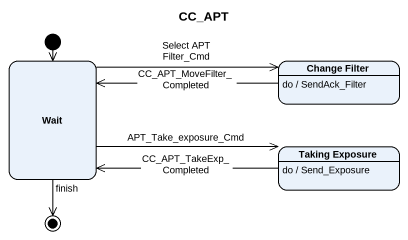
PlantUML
@startuml
title CC_APT
hide empty description
state Wait
state "Change Filter" as Change_Filter
Change_Filter : do / SendAck_Filter
state "Taking Exposure" as Taking_Exposure
Taking_Exposure : do / Send_Exposure
[*] --> Wait
Wait -right-> Change_Filter : Select APT Filter_Cmd
Wait -right-> Taking_Exposure : APT_Take_exposure_Cmd
Change_Filter -left-> Wait : CC_APT_MoveFilter_Completed
Taking_Exposure -left-> Wait : CC_APT_TakeExp_Completed
Wait --> [*] : finish
@enduml
